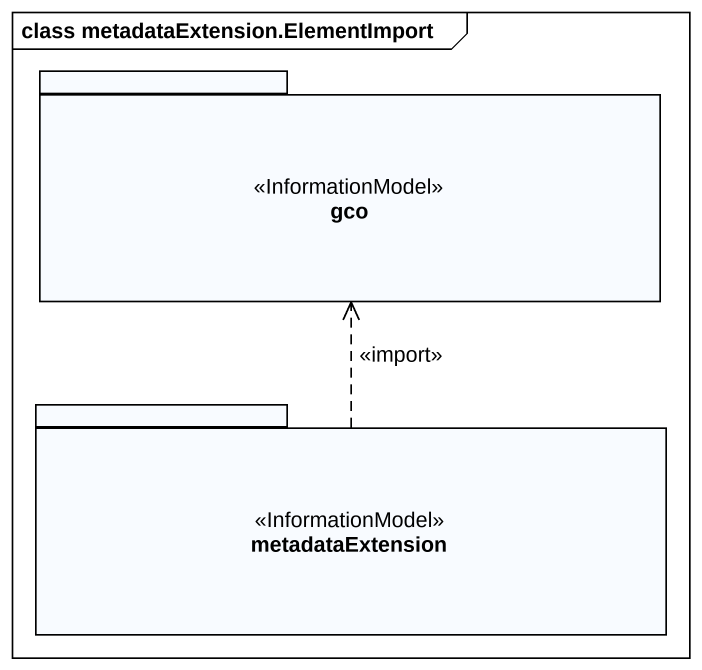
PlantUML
@startuml
mainframe class metadataExtension.ElementImport
package gco <<InformationModel>> {
}
package metadataExtension <<InformationModel>> {
}
metadataExtension .up.> gco : <<import>>
@enduml
